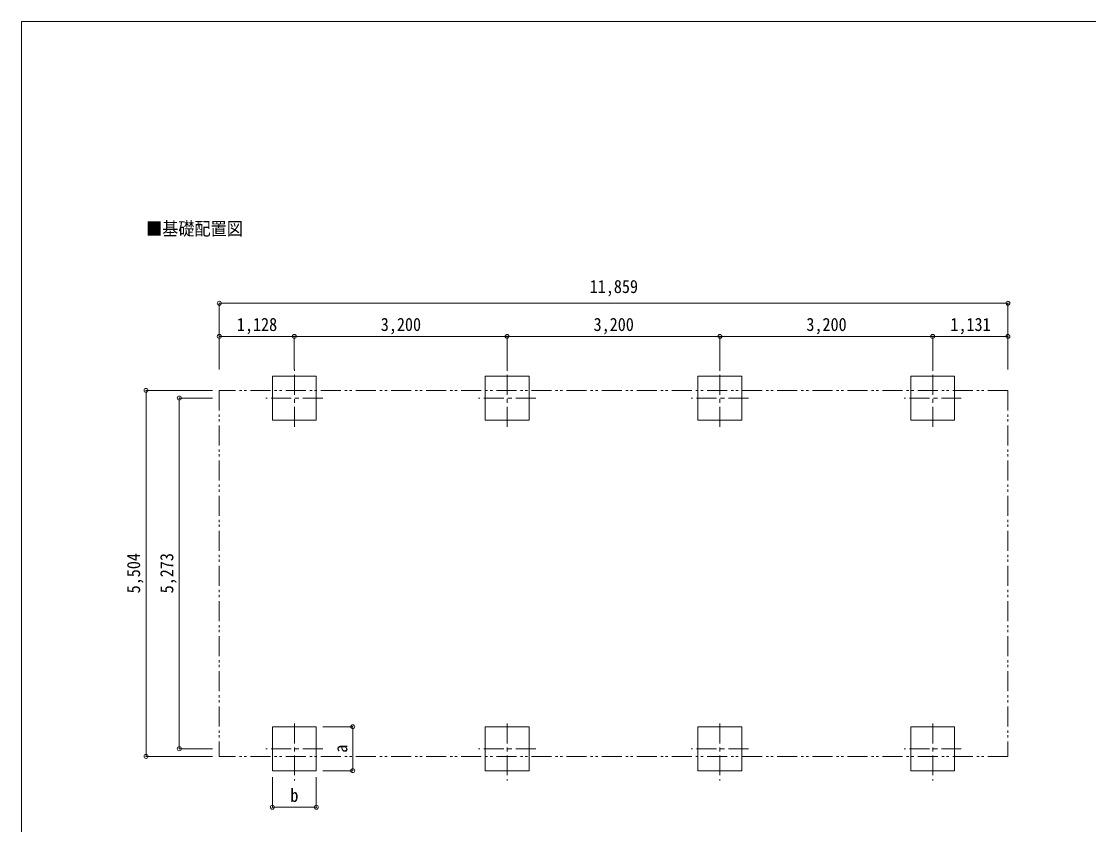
# Model space of a CAD drawing. Units: millimetres at full size, sheet at 1:60. Extents: x -16864 to 16864, y -11640 to 11640.
# Drawn here: x -16864 to -814, y -440 to 11640 of the extents above; entities that cross this region are included whole.
import ezdxf
from ezdxf.enums import TextEntityAlignment as Align

# ---------------------------------------------------------------- set-up
doc = ezdxf.new("R2010")
doc.units = ezdxf.units.MM
doc.header["$LTSCALE"] = 60
doc.header["$PDMODE"] = 32
doc.header["$PDSIZE"] = 60
doc.linetypes.add('CHAIN1', pattern=[8, 5, -1, 1, -1])
doc.linetypes.add('DOUBLE_CHAIN1', pattern=[8.8, 5, -1, 0.6, -0.6, 0.6, -1])
for name, color, linetype, lineweight in [('1-2', 134, 'Continuous', 9), ('1-8', 6, 'Continuous', 9), ('1-A', 4, 'CHAIN1', 9), ('F-0', 7, 'Continuous', 9)]:
    doc.layers.add(name, color=color, linetype=linetype, lineweight=lineweight)
doc.layers.add('1-7', color=7, linetype='Continuous')
doc.styles.add('ＭＳ ゴシック', font='')
doc.styles.get('ＭＳ ゴシック').set_extended_font_data('MS Gothic')

msp = doc.modelspace()

# ---------------------------------------------------------------- linework, layer by layer
at = {"layer": '1-2', "color": 6}
for p, q in [((-2027.96, 7401.85), (-13886.96, 7401.85)), ((-12758.96, 6901.85), (-13886.96, 6901.85)), ((-9558.96, 6901.85), (-12758.96, 6901.85)), ((-6358.96, 6901.85), (-9558.96, 6901.85)), ((-3158.96, 6901.85), (-6358.96, 6901.85)), ((-2027.96, 6901.85), (-3158.96, 6901.85))]:
    msp.add_line(p, q, dxfattribs=at)
at = {"layer": '1-8'}
for p, q in [((-13886.96, 6403.85), (-13886.96, 7401.85)), ((-2027.96, 6403.85), (-2027.96, 7401.85)), ((-12758.96, 6403.85), (-12758.96, 6901.85)), ((-9558.96, 6403.85), (-9558.96, 6901.85)), ((-6358.96, 6403.85), (-6358.96, 6901.85)), ((-3158.96, 6403.85), (-3158.96, 6901.85)), ((-14988.94, 6090.35), (-13989.3, 6090.35)), ((-14988.94, 586.35), (-14988.94, 6090.35)), ((-14489.3, 5974.85), (-13989.3, 5974.85)), ((-14489.3, 701.85), (-14489.3, 5974.85)), ((-11879.78, 1031.85), (-12329.78, 1031.85)), ((-11879.78, 371.85), (-11879.78, 1031.85)), ((-14489.3, 701.85), (-13989.3, 701.85)), ((-14988.94, 586.35), (-13989.3, 586.35)), ((-11879.78, 371.85), (-12329.78, 371.85)), ((-13088.83, -177.15), (-13088.83, 272.85)), ((-12428.78, -177.15), (-12428.78, 272.85)), ((-12428.78, -177.15), (-13088.83, -177.15))]:
    msp.add_line(p, q, dxfattribs=at)
for p in [(-13886.96, 7401.85), (-2027.96, 7401.85), (-13886.96, 6901.85), (-12758.96, 6901.85), (-9558.96, 6901.85), (-6358.96, 6901.85), (-3158.96, 6901.85), (-2027.96, 6901.85), (-14988.94, 6090.35), (-14489.3, 5974.85), (-11879.78, 1031.85), (-14489.3, 701.85), (-14988.94, 586.35), (-11879.78, 371.85), (-13088.83, -177.15), (-12428.78, -177.15)]:
    msp.add_point(p, dxfattribs=at)
at = {"layer": '1-A'}
for p, q in [((-12758.83, 5544.85), (-12758.83, 6404.85)), ((-9558.83, 5544.85), (-9558.83, 6404.85)), ((-6358.83, 5544.85), (-6358.83, 6404.85)), ((-3158.83, 5544.85), (-3158.83, 6404.85)), ((-12328.78, 5974.85), (-13188.83, 5974.85)), ((-9128.78, 5974.85), (-9988.83, 5974.85)), ((-5928.78, 5974.85), (-6788.83, 5974.85)), ((-2728.78, 5974.85), (-3588.83, 5974.85)), ((-12758.83, 1081.85), (-12758.83, 221.85)), ((-9558.83, 1081.85), (-9558.83, 221.85)), ((-6358.83, 1081.85), (-6358.83, 221.85)), ((-3158.83, 1081.85), (-3158.83, 221.85)), ((-12328.78, 701.85), (-13188.83, 701.85)), ((-9128.78, 701.85), (-9988.83, 701.85)), ((-5928.78, 701.85), (-6788.83, 701.85)), ((-2728.78, 701.85), (-3588.83, 701.85))]:
    msp.add_line(p, q, dxfattribs=at)
at = {"layer": '1-A', "color": 7, "linetype": 'DOUBLE_CHAIN1'}
for p, q in [((-2027.96, 6090.35), (-13886.84, 6090.35)), ((-13886.84, 6090.35), (-13886.84, 586.35))]:
    msp.add_line(p, q, dxfattribs=at)
at = {"layer": '1-A', "linetype": 'Continuous'}
for points in [[(-13088.83, 5644.85), (-12428.78, 5644.85), (-12428.78, 6304.85), (-13088.83, 6304.85)], [(-9888.83, 5644.85), (-9228.78, 5644.85), (-9228.78, 6304.85), (-9888.83, 6304.85)], [(-6688.83, 5644.85), (-6028.78, 5644.85), (-6028.78, 6304.85), (-6688.83, 6304.85)], [(-3488.83, 5644.85), (-2828.78, 5644.85), (-2828.78, 6304.85), (-3488.83, 6304.85)], [(-13088.83, 1031.85), (-12428.78, 1031.85), (-12428.78, 371.85), (-13088.83, 371.85)], [(-9888.83, 1031.85), (-9228.78, 1031.85), (-9228.78, 371.85), (-9888.83, 371.85)], [(-6688.83, 1031.85), (-6028.78, 1031.85), (-6028.78, 371.85), (-6688.83, 371.85)], [(-3488.83, 1031.85), (-2828.78, 1031.85), (-2828.78, 371.85), (-3488.83, 371.85)]]:
    msp.add_lwpolyline(points, close=True, dxfattribs=at)
at = {"layer": '1-A', "color": 7, "linetype": 'DOUBLE_CHAIN1'}
msp.add_lwpolyline([(-2027.96, 6090.35), (-2027.96, 586.35), (-13886.84, 586.35)], dxfattribs=at)
at = {"layer": 'F-0', "color": 5, "lineweight": 5}
for q in [(-16864.12, -11640), (16015.88, 11640)]:
    msp.add_line((-16864.12, 11640), q, dxfattribs=at)

# ---------------------------------------------------------------- texts
at = {"layer": '1-7', "style": 'ＭＳ ゴシック', "width": 0.9}
msp.add_text('■基礎配置図', height=197.9, dxfattribs=at).set_placement((-14989.73, 8364.09), align=Align.BOTTOM_LEFT)
at = {"layer": '1-8', "color": 7, "style": 'ＭＳ ゴシック', "width": 0.9}
for s, p in [('11,859', (-8317.46, 7494.85)), ('1,128', (-13622.96, 6924.19)), ('3,200', (-11458.96, 6924.19)), ('3,200', (-8258.96, 6924.19)), ('3,200', (-5058.96, 6924.19)), ('1,131', (-2893.46, 6924.19)), ('b', (-12818.8, -157.4))]:
    msp.add_text(s, height=197.9, dxfattribs=at).set_placement(p, align=Align.BOTTOM_LEFT)
for s, p in [('5,504', (-15018.94, 3038.35)), ('5,273', (-14519.3, 3038.35)), ('a', (-11902.65, 641.85))]:
    msp.add_text(s, height=197.9, rotation=90, dxfattribs=at).set_placement(p, align=Align.BOTTOM_LEFT)

doc.saveas('drawing.dxf')
